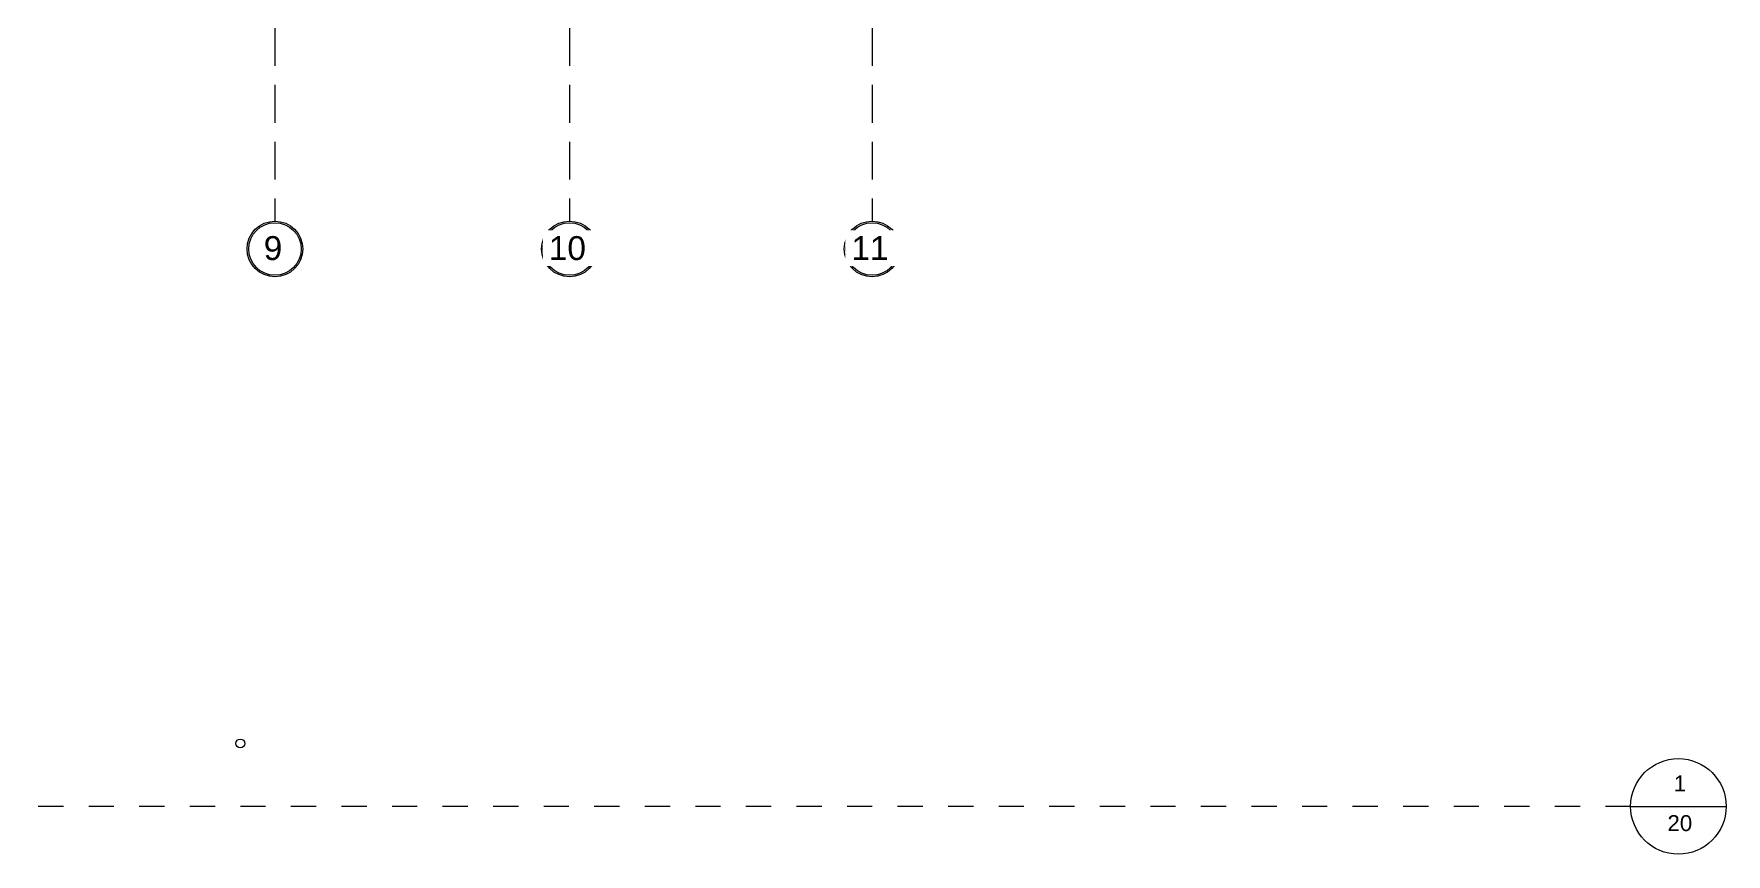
# Model space of a CAD drawing. Header units: millimetres. Extents: x -15725 to 47878, y -10955 to 18700.
# Drawn here: x 26621 to 47878, y -10955 to -647 of the extents above; entities that cross this region are included whole.
import ezdxf

# ---------------------------------------------------------------- set-up
doc = ezdxf.new("R2010")
doc.units = ezdxf.units.MM
for name, pattern in [('Abgebrochen', [714.375, 476.25, -238.125]), ('Aligning Line', [635, 317.5, -317.5]), ('Hidden', [714.375, 476.25, -238.125])]:
    doc.linetypes.add(name, pattern=pattern)
doc.layers.add('A-DETL', color=7, linetype='Continuous', lineweight=9, true_color=0x00a600)
for name, color, linetype, lineweight in [('G-ANNO-SYMB', 7, 'Abgebrochen', 9), ('S-GRID', 7, 'Continuous', 9), ('S-GRID-IDEN', 7, 'Continuous', 9)]:
    doc.layers.add(name, color=color, linetype=linetype, lineweight=lineweight)
doc.styles.add('Arial', font='arial.ttf', dxfattribs={"height": 200})
doc.styles.add('Arial_1', font='arial.ttf', dxfattribs={"height": 300})

# ---------------------------------------------------------------- blocks, each defined once
blk = doc.blocks.new('Detail View - M_Section Head - No Arrow-28929-05_MẶT BẰNG TẦNG ÁP MÁI')
at = {"layer": 'G-ANNO-SYMB', "linetype": 'Continuous'}
for start, end in [(360, 180), (180, 360)]:
    blk.add_arc((-6, 0), 6, start, end, dxfattribs=at)
blk = doc.blocks.new('Grid - TRUC  D1-102336-05_MẶT BẰNG TẦNG ÁP MÁI')
at = {"layer": 'S-GRID-IDEN'}
for radius in [3.5, 3.3]:
    blk.add_circle((0, 0), radius, dxfattribs=at)

msp = doc.modelspace()

# ---------------------------------------------------------------- linework, layer by layer
at = {"layer": 'A-DETL'}
msp.add_circle((29215, -9563), 55, dxfattribs=at)
at = {"layer": 'G-ANNO-SYMB', "linetype": 'Aligning Line'}
msp.add_line((46678, -10355), (-14825, -10355), dxfattribs=at)
at = {"layer": 'G-ANNO-SYMB', "linetype": 'Continuous'}
msp.add_line((46678, -10355), (47878, -10355), dxfattribs=at)
at = {"layer": 'S-GRID', "linetype": 'Hidden'}
for p, q in [((29650, 18000), (29650, -3000)), ((33350, 18000), (33350, -3000)), ((37150, 18000), (37150, -3000))]:
    msp.add_line(p, q, dxfattribs=at)

# ---------------------------------------------------------------- block references
at = {"layer": 'G-ANNO-SYMB', "linetype": 'Continuous', "extrusion": (0, 0, -1), "xscale": 99.99999999999993, "yscale": 99.99999999999993, "zscale": 99.99999999999993}
msp.add_blockref('Detail View - M_Section Head - No Arrow-28929-05_MẶT BẰNG TẦNG ÁP MÁI', (-46678, -10355), dxfattribs=at)
at = {"layer": 'S-GRID-IDEN', "xscale": 99.99999999999993, "yscale": 99.99999999999993, "zscale": 99.99999999999993, "rotation": 180}
for p in [(29650, -3350), (33350, -3350), (37150, -3350)]:
    msp.add_blockref('Grid - TRUC  D1-102336-05_MẶT BẰNG TẦNG ÁP MÁI', p, dxfattribs=at)

# ---------------------------------------------------------------- texts
at = {"layer": 'G-ANNO-SYMB', "linetype": 'Continuous', "char_height": 200, "attachment_point": 1, "style": 'Arial'}
for s, insert, width in [('1', (47220, -9966), 192.4), ('20', (47141, -10465), 384.81)]:
    msp.add_mtext(s, dxfattribs=dict(at, insert=insert, width=width))

# ---------------------------------------------------------------- next in the draw order: texts
at = {"layer": 'S-GRID-IDEN', "char_height": 300, "attachment_point": 1, "style": 'Arial_1', "bg_fill": 3, "box_fill_scale": 1.25, "bg_fill_color": 256, "bg_fill_true_color": 13158600, "bg_fill_transparency": 0}
for s, insert, width in [('9', (29509, -3189), 288.61), ('10', (33090, -3189), 577.21), ('11', (36890, -3189), 577.21)]:
    msp.add_mtext(s, dxfattribs=dict(at, insert=insert, width=width))

doc.saveas('drawing.dxf')
